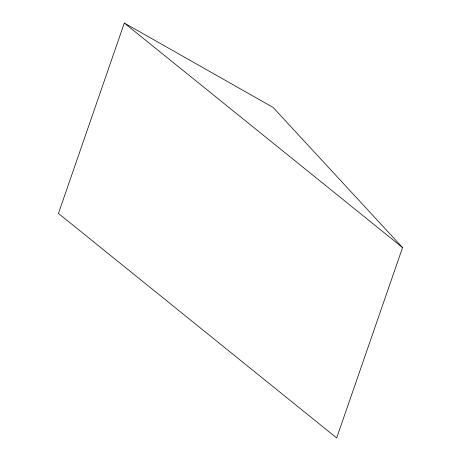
<?xml version="1.0" encoding="UTF-8"?>
<svg xmlns="http://www.w3.org/2000/svg" width="461" height="461" viewBox="0 0 461 461"><rect width="100%" height="100%" fill="white"/><g stroke="black" fill="none" stroke-linecap="round" stroke-linejoin="round"><path stroke-width="0.69" d="M124.32 23.05L58.438 213.426L336.68 437.95L402.562 247.574L273.091 107.425L124.32 23.05L402.562 247.574"/></g></svg>
